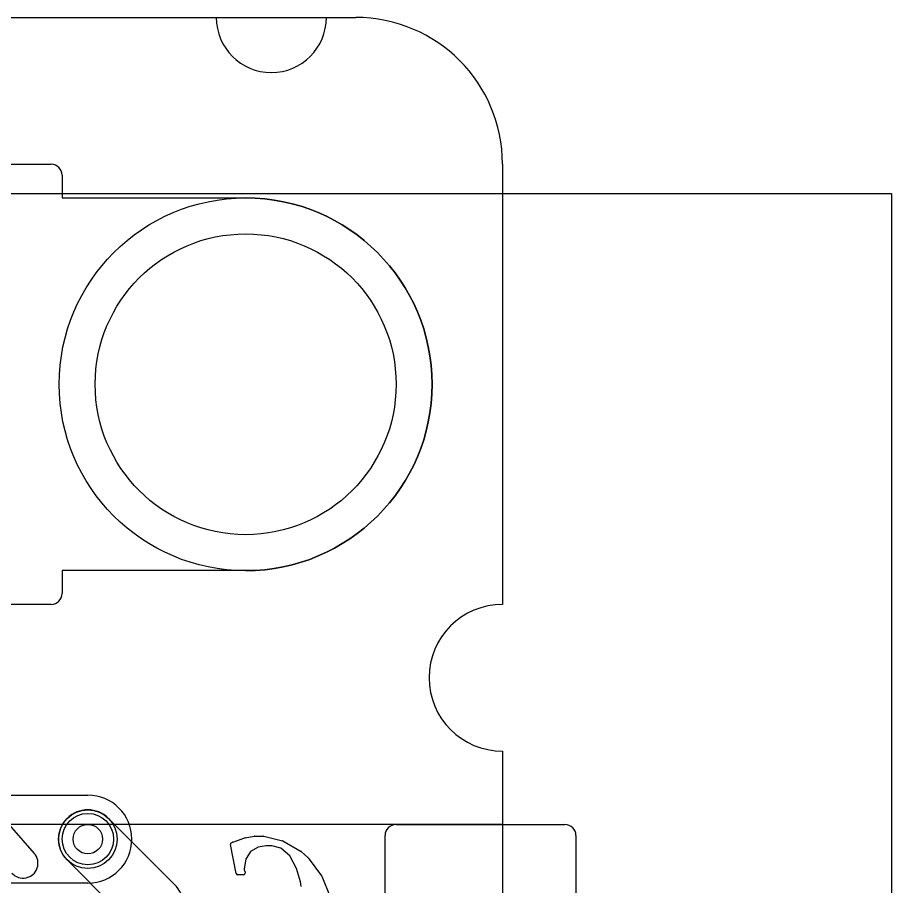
# Model space of a CAD drawing. Extents: x -3.2 to 23.2, y -0.5 to 25.
# Drawn here: x 16.7 to 22.65, y 19.08 to 25 of the extents above; entities that cross this region are included whole.
import ezdxf

# ---------------------------------------------------------------- set-up
doc = ezdxf.new("R2010")
doc.units = 0
for name, color, linetype in [('Hole', 1, 'CONTINUOUS'), ('L1', 3, 'CONTINUOUS'), ('L4', 3, 'CONTINUOUS'), ('Outline', 7, 'CONTINUOUS'), ('PartsArea-A', 111, 'CONTINUOUS'), ('PartsArea-B', 111, 'CONTINUOUS'), ('PartsSilk-B', 221, 'CONTINUOUS'), ('Resist-A', 2, 'CONTINUOUS'), ('Resist-B', 2, 'CONTINUOUS'), ('Silk-A', 140, 'CONTINUOUS'), ('Silk-B', 140, 'CONTINUOUS')]:
    doc.layers.add(name, color=color, linetype=linetype)

msp = doc.modelspace()

# ---------------------------------------------------------------- linework, layer by layer
at = {"layer": 'Hole'}
for centre, radius in [((18.25, 22.5), 1.025), ((17.175, 19.4), 0.1)]:
    msp.add_circle(centre, radius, dxfattribs=at)
at = {"layer": 'L1'}
for p, q in [((16.2, 19.7), (17.175, 19.7)), ((17.175, 19.1), (16.32426, 19.1))]:
    msp.add_line(p, q, dxfattribs=at)
msp.add_circle((17.175, 19.4), 0.2, dxfattribs=at)
msp.add_arc((17.175, 19.4), 0.3, -90, 90, dxfattribs=at)
at = {"layer": 'L4'}
for p, q in [((17.31642, 19.54142), (17.76642, 19.09142)), ((17.425, 18.86716), (17.03358, 19.25858))]:
    msp.add_line(p, q, dxfattribs=at)
msp.add_circle((17.175, 19.4), 0.2, dxfattribs=at)
for centre, start, end in [((17.175, 19.4), 45, -135), ((17.625, 18.95), 0, 45)]:
    msp.add_arc(centre, 0.2, start, end, dxfattribs=at)
at = {"layer": 'Outline'}
for p, q in [((15.05, 25), (18.05, 25)), ((18.8, 25), (19, 25)), ((20, 24), (20, 21)), ((20, 20), (20, 1))]:
    msp.add_line(p, q, dxfattribs=at)
for centre, radius, start, end in [((18.425, 25), 0.375, 180, 0), ((19, 24), 1, 0, 90), ((20, 20.5), 0.5, 90, -90)]:
    msp.add_arc(centre, radius, start, end, dxfattribs=at)
at = {"layer": 'PartsArea-A'}
for p, q in [((1, 25), (19, 25)), ((20, 24), (20, 21)), ((20, 20), (20, 19.5)), ((20, 19.5), (0, 19.5))]:
    msp.add_line(p, q, dxfattribs=at)
for centre, radius, start, end in [((19, 24), 1, 0, 90), ((20, 20.5), 0.5, 90, -90)]:
    msp.add_arc(centre, radius, start, end, dxfattribs=at)
at = {"layer": 'PartsArea-B'}
for p, q in [((1, 25), (19, 25)), ((20, 24), (20, 21)), ((-2.65, 23.8), (22.65, 23.8)), ((22.65, 23.8), (22.65, 0.2)), ((20, 20), (20, 19.5)), ((20, 19.5), (0, 19.5))]:
    msp.add_line(p, q, dxfattribs=at)
for centre, radius, start, end in [((19, 24), 1, 0, 90), ((20, 20.5), 0.5, 90, -90)]:
    msp.add_arc(centre, radius, start, end, dxfattribs=at)
at = {"layer": 'PartsSilk-B'}
for p, q in [((18.24573, 19.40892), (18.30789, 19.42118)), ((18.30983, 19.42137), (18.37207, 19.42137)), ((18.37449, 19.42107), (18.50129, 19.38945)), ((18.18641, 19.16592), (18.14587, 19.36331)), ((18.15133, 19.37433), (18.16149, 19.37923)), ((18.1625, 19.37965), (18.24434, 19.40854)), ((18.39051, 19.35551), (18.3356, 19.34536)), ((18.42885, 19.35551), (18.39051, 19.35551)), ((18.48878, 19.33815), (18.42885, 19.35551)), ((18.5039, 19.3884), (18.62826, 19.31612)), ((18.28336, 19.31487), (18.25197, 19.26472)), ((18.3356, 19.34536), (18.28336, 19.31487)), ((18.55017, 19.28592), (18.48878, 19.33815)), ((18.63011, 19.31473), (18.65113, 19.29481)), ((18.65113, 19.29481), (18.67403, 19.27452)), ((18.25197, 19.26472), (18.24118, 19.21249)), ((18.59593, 19.19897), (18.55017, 19.28592)), ((18.6754, 19.27304), (18.76687, 19.15099)), ((18.24118, 19.21249), (18.24104, 19.19497)), ((18.24104, 19.19497), (18.24104, 19.19084)), ((18.24104, 19.19084), (18.24513, 19.18021)), ((18.2458, 19.1767), (18.24587, 19.16801)), ((18.62296, 19.10802), (18.59593, 19.19897)), ((18.23587, 19.15793), (18.19621, 19.15793)), ((18.76815, 19.14871), (18.82521, 19.00639)), ((18.62901, 19.07715), (18.62296, 19.10802))]:
    msp.add_line(p, q, dxfattribs=at)
for centre, radius, start, end in [((18.30983, 19.41137), 0.01, 90, 101.186329), ((18.37207, 19.41137), 0.01, 75.991557, 90), ((18.15567, 19.36532), 0.01, 115.719513, -168.409263), ((18.16583, 19.37022), 0.01, 109.449569, 115.719513), ((18.24767, 19.39911), 0.01, 101.186329, 109.449569), ((18.49887, 19.37975), 0.01001, 59.821875, 75.991557), ((18.62323, 19.30747), 0.01001, 46.539403, 59.821875), ((18.6674, 19.26704), 0.01, 36.869898, 48.447387), ((18.2358, 19.17662), 0.01, 0.458356, 21.045741), ((18.19621, 19.16793), 0.01, -168.409263, -90), ((18.23587, 19.16793), 0.01, -90, 0.458356), ((18.75887, 19.14499), 0.01, 21.843977, 36.869898)]:
    msp.add_arc(centre, radius, start, end, dxfattribs=at)
at = {"layer": 'Resist-A'}
for p, q in [((3.075, 24), (16.925, 24)), ((17, 23.925), (17, 23.77)), ((17, 23.77), (18.25, 23.77)), ((18.25, 21.23), (17, 21.23)), ((17, 21.23), (17, 21.075)), ((16.925, 21), (3.075, 21))]:
    msp.add_line(p, q, dxfattribs=at)
for centre, radius in [((18.25, 22.5), 1.27), ((17.175, 19.4), 0.175)]:
    msp.add_circle(centre, radius, dxfattribs=at)
for centre, radius, start, end in [((16.925, 23.925), 0.075, 0, 90), ((18.25, 22.5), 1.27, -90, 90), ((16.925, 21.075), 0.075, -90, 0)]:
    msp.add_arc(centre, radius, start, end, dxfattribs=at)
at = {"layer": 'Resist-B'}
for centre, radius in [((18.25, 22.5), 1.27), ((17.175, 19.4), 0.175)]:
    msp.add_circle(centre, radius, dxfattribs=at)
at = {"layer": 'Silk-A'}
for p, q in [((19.275, 19.5), (20.425, 19.5)), ((19.2, 15.85623), (19.2, 19.425)), ((20.5, 19.425), (20.5, -0.425))]:
    msp.add_line(p, q, dxfattribs=at)
for centre, start, end in [((19.275, 19.425), 90, 180), ((20.425, 19.425), 0, 90)]:
    msp.add_arc(centre, 0.075, start, end, dxfattribs=at)
at = {"layer": 'Silk-B'}
for p, q in [((16.57617, 19.56742), (16.81007, 19.30317)), ((18.24573, 19.40892), (18.30789, 19.42118)), ((18.30983, 19.42137), (18.37207, 19.42137)), ((18.37449, 19.42107), (18.50129, 19.38945)), ((18.18641, 19.16592), (18.14587, 19.36331)), ((18.15133, 19.37433), (18.16149, 19.37923)), ((18.1625, 19.37965), (18.24434, 19.40854)), ((18.39051, 19.35551), (18.3356, 19.34536)), ((18.42885, 19.35551), (18.39051, 19.35551)), ((18.48878, 19.33815), (18.42885, 19.35551)), ((18.5039, 19.3884), (18.62826, 19.31612)), ((18.28336, 19.31487), (18.25197, 19.26472)), ((18.3356, 19.34536), (18.28336, 19.31487)), ((18.55017, 19.28592), (18.48878, 19.33815)), ((18.63011, 19.31473), (18.65113, 19.29481)), ((18.65113, 19.29481), (18.67403, 19.27452)), ((18.25197, 19.26472), (18.24118, 19.21249)), ((18.59593, 19.19897), (18.55017, 19.28592)), ((18.6754, 19.27304), (18.76687, 19.15099)), ((18.24118, 19.21249), (18.24104, 19.19497)), ((18.24104, 19.19497), (18.24104, 19.19084)), ((18.24104, 19.19084), (18.24513, 19.18021)), ((18.2458, 19.1767), (18.24587, 19.16801)), ((18.62296, 19.10802), (18.59593, 19.19897)), ((18.23587, 19.15793), (18.19621, 19.15793)), ((18.76815, 19.14871), (18.82521, 19.00639)), ((18.62901, 19.07715), (18.62296, 19.10802))]:
    msp.add_line(p, q, dxfattribs=at)
for centre, radius, start, end in [((18.30983, 19.41137), 0.01, 90, 101.186329), ((18.37207, 19.41137), 0.01, 75.991557, 90), ((18.15567, 19.36532), 0.01, 115.719513, -168.409263), ((18.16583, 19.37022), 0.01, 109.449569, 115.719513), ((18.24767, 19.39911), 0.01, 101.186329, 109.449569), ((18.49887, 19.37975), 0.01001, 59.821875, 75.991557), ((16.73399, 19.23583), 0.1016, -138.487286, 41.51354), ((18.62323, 19.30747), 0.01001, 46.539403, 59.821875), ((18.6674, 19.26704), 0.01, 36.869898, 48.447387), ((18.2358, 19.17662), 0.01, 0.458356, 21.045741), ((18.19621, 19.16793), 0.01, -168.409263, -90), ((18.23587, 19.16793), 0.01, -90, 0.458356), ((18.75887, 19.14499), 0.01, 21.843977, 36.869898)]:
    msp.add_arc(centre, radius, start, end, dxfattribs=at)

doc.saveas('drawing.dxf')
